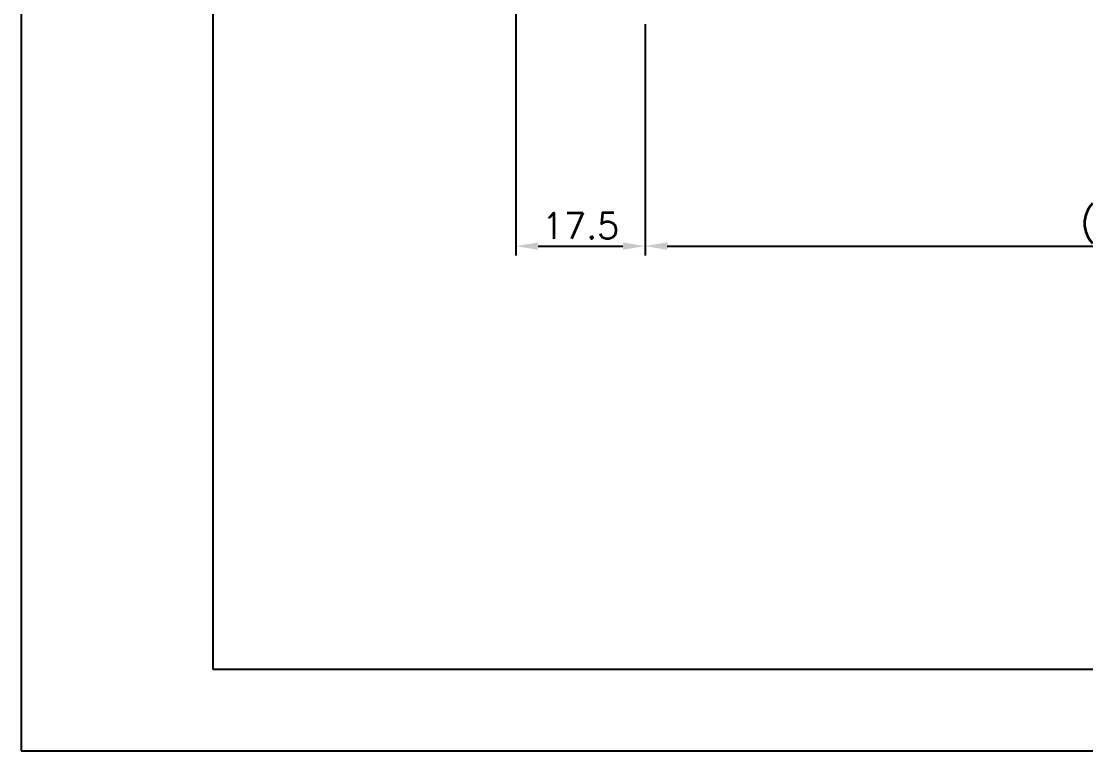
# Model space of a CAD drawing. Extents: x 937 to 1531, y -1355 to -935.
# Drawn here: x 937.4 to 1081.6, y -1354.8 to -1256 of the extents above; entities that cross this region are included whole.
import ezdxf

# ---------------------------------------------------------------- set-up
doc = ezdxf.new("R2010")
doc.units = 0
doc.header["$LTSCALE"] = 7
doc.header["$MEASUREMENT"] = 0
doc.layers.get('0').update_dxf_attribs({"color": 2, "linetype": 'CONTINUOUS'})
doc.layers.add('DIM', color=2, linetype='CONTINUOUS')
doc.layers.add('TXT', color=4, linetype='CONTINUOUS')
doc.styles.add('GHS', font='romans', dxfattribs={"bigfont": 'ghs'})

msp = doc.modelspace()

# ---------------------------------------------------------------- linework, layer by layer
at = {"linetype": 'Continuous'}
msp.add_lwpolyline([(937.4233429007143, -1354.809406997082), (1531.423342900736, -1354.809406997082), (1531.423342900736, -934.8094069970748), (937.4233429007143, -934.8094069970748)], close=True, dxfattribs=at)
at = {"layer": 'DIM'}
for p, q in [((1004.437248429784, -1237.449236421943), (1004.437248429784, -1287.737714450736)), ((1021.937249192682, -1256.449193996943), (1021.937249192682, -1287.737714450736)), ((1021.937249192682, -1256.449193996943), (1021.937249192682, -1287.737714450736)), ((1021.937249192682, -1256.449193996943), (1021.937249192682, -1287.737714450736)), ((1007.437248429784, -1286.487714450736), (1018.937249192682, -1286.487714450736)), ((1024.937249192682, -1286.487714450736), (1154.537325684777, -1286.487714450736))]:
    msp.add_line(p, q, dxfattribs=at)
for points in [[(1007.437248429784, -1285.987714450736), (1007.437248429784, -1286.987714450736), (1004.437248429784, -1286.487714450736)], [(1018.937249192682, -1285.987714450736), (1018.937249192682, -1286.987714450736), (1021.937249192682, -1286.487714450736)], [(1024.937249192682, -1285.987714450736), (1024.937249192682, -1286.987714450736), (1021.937249192682, -1286.487714450736)]]:
    msp.add_solid(points, dxfattribs=at)
at = {"layer": 'TXT', "color": 4}
msp.add_line((963.4233429007106, -1343.809406997086), (963.4233429007106, -953.8094069970857), dxfattribs=at)
at = {"layer": 'TXT', "color": 4, "linetype": 'Continuous'}
msp.add_line((1517.423342900714, -1343.809406997086), (963.4233429007106, -1343.809406997086), dxfattribs=at)

# ---------------------------------------------------------------- texts
at = {"layer": 'DIM', "char_height": 3.5, "attachment_point": 5, "style": 'GHS'}
for s, insert in [('17.5', (1013.187248811233, -1283.737714450736)), ('(135.6)', (1089.73728743873, -1283.737714450736))]:
    msp.add_mtext(s, dxfattribs=dict(at, insert=insert))

doc.saveas('drawing.dxf')
